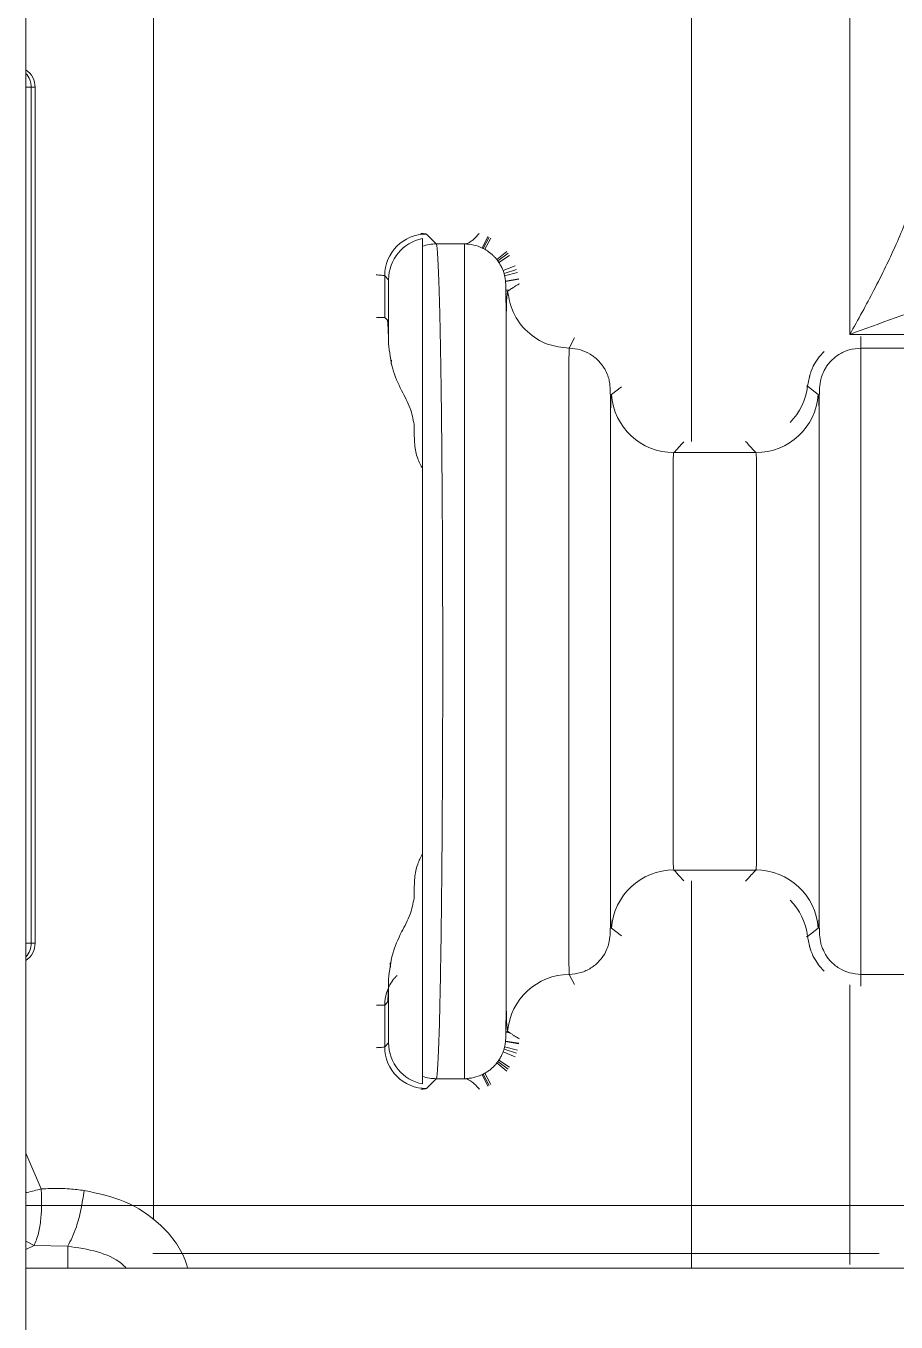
# Model space of a CAD drawing. Header units: millimetres. Extents: x 169 to 14583, y -399 to 10804.
# Drawn here: x 8132.3 to 8174, y 2018.3 to 2080.4 of the extents above; entities that cross this region are included whole.
import ezdxf

# ---------------------------------------------------------------- set-up
doc = ezdxf.new("R2010")
doc.units = ezdxf.units.MM
doc.header["$LTSCALE"] = 35

msp = doc.modelspace()

# ---------------------------------------------------------------- linework, layer by layer
at = {"color": 7, "linetype": 'Continuous', "lineweight": 18}
for p, q in [((8132.279, 2560.469), (8132.279, 1956.779)), ((8138.393, 2107.479), (8138.393, 2023.23)), ((8164.164, 2107.479), (8164.164, 2060.482)), ((8171.742, 2065.621), (8171.742, 2107.479)), ((8132.279, 2077.459), (8132.529, 2077.459)), ((8132.529, 2036.459), (8132.529, 2077.459)), ((8132.529, 2077.459), (8132.72, 2077.459)), ((8132.72, 2036.459), (8132.72, 2077.459)), ((8151.463, 2070.428), (8151.935, 2069.956)), ((8154.138, 2069.759), (8154.4, 2070.309)), ((8151.279, 2069.845), (8151.279, 2070.207)), ((8153.301, 2069.956), (8151.935, 2069.956)), ((8153.279, 2029.963), (8153.279, 2069.955)), ((8153.301, 2069.956), (8153.395, 2069.972)), ((8154.138, 2069.759), (8154.188, 2069.735)), ((8154.188, 2069.735), (8154.465, 2070.277)), ((8154.188, 2069.735), (8154.255, 2069.699)), ((8154.255, 2069.699), (8154.553, 2070.23)), ((8154.835, 2069.204), (8155.312, 2069.589)), ((8154.835, 2069.204), (8154.884, 2069.14)), ((8154.884, 2069.14), (8155.377, 2069.506)), ((8154.884, 2069.14), (8154.939, 2069.06)), ((8154.939, 2069.06), (8155.45, 2069.403)), ((8155.133, 2068.677), (8155.711, 2068.91)), ((8155.133, 2068.677), (8155.18, 2068.534)), ((8155.18, 2068.534), (8155.777, 2068.728)), ((8155.18, 2068.534), (8155.208, 2068.424)), ((8155.208, 2068.424), (8155.818, 2068.589)), ((8149.65, 2068.242), (8149.464, 2068.428)), ((8149.464, 2068.428), (8149.464, 2066.428)), ((8149.65, 2068.242), (8149.65, 2065.189)), ((8155.25, 2068.177), (8155.885, 2068.288)), ((8155.251, 2068.158), (8155.888, 2068.267)), ((8155.252, 2068.151), (8155.89, 2068.259)), ((8155.269, 2067.738), (8155.452, 2067.756)), ((8155.269, 2067.698), (8155.385, 2067.709)), ((8155.274, 2067.224), (8155.301, 2067.226)), ((8155.299, 2067.146), (8155.301, 2067.224)), ((8155.3, 2067.226), (8155.35, 2067.684)), ((8155.275, 2067.144), (8155.299, 2067.146)), ((8155.275, 2067.08), (8155.297, 2067.081)), ((8155.289, 2066.347), (8155.297, 2067.079)), ((8155.297, 2067.081), (8155.299, 2067.144)), ((8149.464, 2066.428), (8149.078, 2066.428)), ((8149.464, 2066.428), (8149.597, 2066.294)), ((8155.286, 2065.696), (8155.289, 2066.347)), ((8155.277, 2065.694), (8155.286, 2065.694)), ((8155.277, 2065.431), (8155.285, 2065.431)), ((8155.283, 2063.479), (8155.285, 2065.431)), ((8155.285, 2065.433), (8155.286, 2065.694)), ((8158.563, 2065.45), (8158.302, 2064.957)), ((8171.742, 2065.621), (8186.468, 2065.621)), ((8172.279, 2064.957), (8172.279, 2065.523)), ((8158.302, 2064.957), (8158.279, 2064.183)), ((8170.515, 2064.808), (8170.278, 2064.548)), ((8172.279, 2064.957), (8172.279, 2034.961)), ((8172.279, 2064.957), (8178.536, 2064.957)), ((8149.783, 2064.385), (8149.773, 2064.216)), ((8169.996, 2064.096), (8169.934, 2063.963)), ((8169.996, 2064.096), (8169.982, 2064.082)), ((8170.078, 2064.25), (8169.996, 2064.096)), ((8170.278, 2064.548), (8170.078, 2064.25)), ((8155.278, 2063.479), (8155.283, 2063.479)), ((8155.283, 2063.203), (8155.283, 2063.478)), ((8169.805, 2063.593), (8169.723, 2063.137)), ((8169.934, 2063.963), (8169.879, 2063.827)), ((8155.278, 2063.203), (8155.283, 2063.203)), ((8155.282, 2061.926), (8155.282, 2063.202)), ((8160.271, 2062.91), (8160.276, 2062.575)), ((8160.324, 2062.74), (8160.805, 2063.114)), ((8169.677, 2063.137), (8169.723, 2063.137)), ((8169.723, 2063.137), (8170.233, 2062.74)), ((8170.282, 2062.575), (8170.286, 2062.91)), ((8160.276, 2062.528), (8160.277, 2061.577)), ((8160.29, 2062.226), (8160.297, 2062.529)), ((8160.297, 2062.529), (8160.298, 2062.546)), ((8170.26, 2062.546), (8170.26, 2062.529)), ((8170.26, 2062.529), (8170.267, 2062.25)), ((8170.28, 2061.577), (8170.282, 2062.528)), ((8163.316, 2059.957), (8167.242, 2059.957)), ((8155.28, 2049.958), (8155.28, 2051.034)), ((8155.278, 2049.958), (8155.28, 2049.958)), ((8155.28, 2049.454), (8155.28, 2049.956)), ((8160.278, 2049.959), (8160.28, 2049.959)), ((8170.279, 2049.959), (8170.277, 2049.959)), ((8160.281, 2041.221), (8160.28, 2042.55)), ((8170.277, 2042.55), (8170.276, 2041.255)), ((8163.316, 2039.96), (8167.242, 2039.96)), ((8164.164, 2039.436), (8164.164, 2020.889)), ((8155.282, 2036.651), (8155.282, 2038.02)), ((8160.277, 2038.341), (8160.276, 2037.39)), ((8170.282, 2037.39), (8170.28, 2038.341)), ((8160.297, 2037.391), (8160.288, 2037.803)), ((8170.269, 2037.775), (8170.26, 2037.391)), ((8160.276, 2037.343), (8160.271, 2037.008)), ((8160.299, 2037.353), (8160.298, 2037.374)), ((8160.805, 2036.804), (8160.324, 2037.177)), ((8169.723, 2036.78), (8169.677, 2036.78)), ((8170.233, 2037.177), (8169.723, 2036.78)), ((8169.723, 2036.78), (8169.805, 2036.325)), ((8170.26, 2037.374), (8170.258, 2037.351)), ((8170.286, 2037.008), (8170.282, 2037.343)), ((8132.529, 2036.459), (8132.279, 2036.459)), ((8132.72, 2036.459), (8132.529, 2036.459)), ((8155.278, 2036.651), (8155.283, 2036.651)), ((8155.278, 2036.517), (8155.283, 2036.517)), ((8155.283, 2036.517), (8155.283, 2036.651)), ((8155.285, 2034.487), (8155.283, 2036.517)), ((8158.279, 2035.733), (8158.302, 2034.961)), ((8169.879, 2036.091), (8169.934, 2035.955)), ((8169.934, 2035.955), (8169.996, 2035.822)), ((8169.982, 2035.837), (8169.996, 2035.822)), ((8169.996, 2035.822), (8170.078, 2035.668)), ((8170.078, 2035.668), (8170.278, 2035.37)), ((8149.733, 2035.51), (8149.744, 2035.298)), ((8158.302, 2034.961), (8158.563, 2034.468)), ((8170.278, 2035.37), (8170.515, 2035.109)), ((8172.279, 2034.961), (8178.536, 2034.961)), ((8172.279, 2034.394), (8172.279, 2034.961)), ((8149.65, 2034.729), (8149.65, 2031.676)), ((8155.277, 2034.487), (8155.285, 2034.487)), ((8155.286, 2034.225), (8155.285, 2034.485)), ((8171.742, 2021.054), (8171.742, 2034.455)), ((8155.277, 2034.226), (8155.286, 2034.225)), ((8155.289, 2033.571), (8155.286, 2034.224)), ((8149.078, 2033.49), (8149.464, 2033.49)), ((8149.597, 2033.623), (8149.464, 2033.49)), ((8149.464, 2033.49), (8149.464, 2031.49)), ((8155.297, 2032.841), (8155.289, 2033.571)), ((8155.274, 2032.694), (8155.301, 2032.692)), ((8155.275, 2032.839), (8155.297, 2032.838)), ((8155.275, 2032.774), (8155.299, 2032.772)), ((8155.297, 2032.838), (8155.297, 2032.841)), ((8155.299, 2032.776), (8155.297, 2032.838)), ((8155.3, 2032.695), (8155.298, 2032.775)), ((8155.301, 2032.692), (8155.301, 2032.695)), ((8155.35, 2032.234), (8155.301, 2032.692)), ((8155.269, 2032.219), (8155.385, 2032.209)), ((8155.269, 2032.18), (8155.452, 2032.162)), ((8149.464, 2031.49), (8149.65, 2031.676)), ((8155.18, 2031.384), (8155.133, 2031.241)), ((8155.133, 2031.241), (8155.711, 2031.008)), ((8155.208, 2031.494), (8155.18, 2031.384)), ((8155.18, 2031.384), (8155.777, 2031.19)), ((8155.208, 2031.494), (8155.818, 2031.329)), ((8155.25, 2031.741), (8155.885, 2031.629)), ((8155.251, 2031.76), (8155.888, 2031.651)), ((8155.252, 2031.766), (8155.89, 2031.659)), ((8154.884, 2030.778), (8154.835, 2030.714)), ((8154.835, 2030.714), (8155.313, 2030.329)), ((8154.939, 2030.857), (8154.884, 2030.778)), ((8154.884, 2030.778), (8155.377, 2030.412)), ((8154.939, 2030.857), (8155.45, 2030.515)), ((8151.279, 2030.073), (8151.279, 2029.711)), ((8151.935, 2029.962), (8151.463, 2029.49)), ((8153.301, 2029.962), (8151.935, 2029.962)), ((8154.188, 2030.183), (8154.138, 2030.158)), ((8154.138, 2030.158), (8154.4, 2029.609)), ((8154.255, 2030.219), (8154.188, 2030.183)), ((8154.188, 2030.183), (8154.465, 2029.641)), ((8154.255, 2030.219), (8154.553, 2029.688)), ((8133.011, 2024.68), (8132.279, 2026.387)), ((8132.279, 2023.889), (8188.878, 2023.889)), ((8132.667, 2021.969), (8132.279, 2022.173)), ((8132.279, 2021.782), (8132.667, 2021.969)), ((8134.279, 2021.933), (8132.667, 2021.969)), ((8173.148, 2021.589), (8138.357, 2021.589)), ((8132.279, 2020.889), (8226.279, 2020.889))]:
    msp.add_line(p, q, dxfattribs=at)
at = {"color": 7, "linetype": 'Continuous', "lineweight": 18, "flags": 128}
for points in [[(8155.35, 2067.684), (8155.37, 2067.698), (8155.385, 2067.709)], [(8155.277, 2065.694), (8155.277, 2065.662), (8155.277, 2065.629), (8155.277, 2065.597), (8155.277, 2065.564), (8155.277, 2065.531), (8155.277, 2065.498), (8155.277, 2065.464), (8155.277, 2065.431)], [(8155.278, 2063.479), (8155.278, 2063.445), (8155.278, 2063.411), (8155.278, 2063.376), (8155.278, 2063.342), (8155.278, 2063.307), (8155.278, 2063.273), (8155.278, 2063.238), (8155.278, 2063.203)], [(8155.28, 2051.034), (8155.28, 2051.514), (8155.281, 2052.174), (8155.281, 2053), (8155.281, 2053.976), (8155.281, 2055.041), (8155.281, 2055.317), (8155.281, 2055.394), (8155.281, 2055.417), (8155.281, 2055.426), (8155.281, 2055.428), (8155.281, 2055.429), (8155.281, 2055.43), (8155.281, 2055.43), (8155.281, 2055.43), (8155.281, 2055.43), (8155.281, 2055.43), (8155.281, 2055.43), (8155.281, 2055.43), (8155.281, 2055.862), (8155.281, 2056.05), (8155.281, 2056.196), (8155.281, 2056.196), (8155.281, 2056.2), (8155.281, 2056.209), (8155.281, 2056.244), (8155.281, 2056.378), (8155.281, 2056.595), (8155.281, 2056.894), (8155.281, 2058.281), (8155.281, 2059.564), (8155.282, 2060.782), (8155.282, 2061.926)], [(8160.28, 2049.958), (8160.28, 2050.015), (8160.28, 2050.072), (8160.28, 2050.128), (8160.28, 2050.185), (8160.28, 2050.242), (8160.28, 2050.299), (8160.28, 2050.356), (8160.28, 2050.413)], [(8170.277, 2049.958), (8170.277, 2049.907), (8170.277, 2049.855), (8170.277, 2049.804), (8170.277, 2049.752), (8170.277, 2049.701), (8170.277, 2049.65), (8170.277, 2049.598), (8170.277, 2049.547)], [(8155.385, 2032.209), (8155.366, 2032.223), (8155.35, 2032.234)]]:
    msp.add_lwpolyline(points, dxfattribs=at)
at = {"color": 7, "linetype": 'Continuous', "lineweight": 18}
for centre, radius, start, end in [((8131.72, 2077.459), 1, 0, 56.04913), ((8131.52, 2077.46), 1.009, 359.92757, 41.24772), ((8151.464, 2068.428), 2, 90.02044, 179.97956), ((8151.936, 2067.956), 2, 90.01792, 109.1873), ((8166.745, 2063.503), 3, 315.56049, 352.99961), ((8163.317, 2062.958), 3.001, 184.15888, 269.98131), ((8167.241, 2062.958), 3.001, 270.01869, 355.84115), ((8163.317, 2036.96), 3.001, 90.01869, 175.84115), ((8167.241, 2036.96), 3.001, 4.15888, 89.98131), ((8166.745, 2036.415), 3, 7.00041, 44.43951), ((8131.72, 2036.459), 1, 303.95087, 0), ((8131.52, 2036.458), 1.009, 318.75228, 0.07243), ((8158.339, 2031.961), 3.001, 90.69552, 174.78446), ((8151.464, 2031.49), 2, 180.02044, 269.97956), ((8151.936, 2031.962), 2, 250.8127, 269.98208)]:
    msp.add_arc(centre, radius, start, end, dxfattribs=at)
for centre, major_axis, ratio, start_param, end_param in [((8145.922, 2070.438), (5.542, -0.012), 0.019018, 0.017615, 0.315534), ((8151.651, 2068.241), (-1.415, 1.415), 0.999695, 5.684656, 7.068431), ((8153.258, 2069.635), (0.796, 0.073), 0.396673, 1.4807, 1.508406), ((8155.274, 2067.059), (-0.001, 0.285), 0.00245, 5.016288, 5.331064), ((8149.605, 2037.452), (0.009, 3.83), 0.019289, 3.159232, 3.921343), ((8151.651, 2031.677), (1.415, 1.415), 0.999695, 2.356347, 3.740122), ((8153.277, 2030.183), (0.66, -0.05), 0.330245, 4.739365, 4.772769), ((8145.922, 2029.48), (5.542, 0.012), 0.019018, 5.967651, 6.26557)]:
    msp.add_ellipse(centre, major_axis=major_axis, ratio=ratio, start_param=start_param, end_param=end_param, dxfattribs=at)
for points, knots in [([(8175.076, 2073.262), (8175.044, 2073.045), (8174.997, 2072.725), (8174.834, 2072.171), (8174.647, 2071.608), (8174.345, 2070.818), (8173.93, 2069.855), (8173.441, 2068.81), (8172.917, 2067.767), (8172.342, 2066.684), (8171.942, 2065.975), (8171.742, 2065.621)], [0, 0, 0, 0, 0.1218216, 0.1804656, 0.2447478, 0.3599735, 0.4938225, 0.6103312, 0.7460587, 0.8729405, 1, 1, 1, 1]), ([(8153.395, 2069.972), (8153.454, 2069.998), (8153.608, 2070.065), (8153.78, 2070.228), (8153.907, 2070.365), (8153.996, 2070.461)], [0, 0, 0, 0, 0.158136, 0.410752, 1, 1, 1, 1]), ([(8151.279, 2030.073), (8151.279, 2030.177), (8151.279, 2030.386), (8151.279, 2031.642), (8151.279, 2033.545), (8151.279, 2036.077), (8151.279, 2039.133), (8151.279, 2042.59), (8151.279, 2046.319), (8151.279, 2050.175), (8151.279, 2054.015), (8151.279, 2057.697), (8151.279, 2061.085), (8151.279, 2064.059), (8151.279, 2066.51), (8151.279, 2068.34), (8151.279, 2069.544), (8151.279, 2069.745), (8151.279, 2069.845)], [0, 0, 0, 0, 0.063088, 0.126177, 0.18925, 0.252278, 0.315238, 0.378111, 0.440885, 0.503546, 0.566014, 0.628392, 0.690631, 0.752783, 0.814763, 0.876644, 0.938369, 1, 1, 1, 1]), ([(8151.935, 2069.956), (8151.948, 2069.912), (8151.973, 2069.828), (8152.018, 2069.221), (8152.057, 2068.278), (8152.09, 2067.136), (8152.109, 2066.366), (8152.126, 2065.573), (8152.141, 2064.777), (8152.165, 2063.299), (8152.195, 2060.912), (8152.223, 2057.391), (8152.24, 2053.688), (8152.246, 2049.92), (8152.24, 2046.154), (8152.226, 2043.216), (8152.211, 2041.09), (8152.2, 2039.7), (8152.186, 2038.361), (8152.171, 2037.082), (8152.149, 2035.546), (8152.116, 2033.749), (8152.067, 2031.865), (8152.018, 2030.69), (8151.973, 2030.089), (8151.948, 2030.005), (8151.935, 2029.962)], [0, 0, 0, 0, 0.0396408, 0.0769023, 0.1441935, 0.1684838, 0.1912498, 0.2124911, 0.2322079, 0.2503998, 0.3154421, 0.37882, 0.4405334, 0.5005826, 0.5606281, 0.6223559, 0.6475517, 0.6730179, 0.6987543, 0.7247611, 0.7510382, 0.7990802, 0.856574, 0.9235072, 0.9605702, 1, 1, 1, 1]), ([(8153.279, 2069.955), (8153.431, 2069.946), (8153.729, 2069.928), (8154.004, 2069.815), (8154.138, 2069.759)], [0, 0, 0, 0, 0.512035, 1, 1, 1, 1]), ([(8154.255, 2069.699), (8154.34, 2069.646), (8154.471, 2069.565), (8154.623, 2069.434), (8154.735, 2069.324), (8154.801, 2069.246), (8154.835, 2069.204)], [0, 0, 0, 0, 0.384424, 0.589259, 0.781439, 1, 1, 1, 1]), ([(8154.939, 2069.06), (8154.967, 2069.015), (8155.017, 2068.935), (8155.067, 2068.833), (8155.105, 2068.75), (8155.123, 2068.702), (8155.133, 2068.677)], [0, 0, 0, 0, 0.331206, 0.576435, 0.786373, 1, 1, 1, 1]), ([(8149.464, 2068.428), (8149.438, 2068.438), (8149.397, 2068.453), (8149.146, 2068.466), (8149.053, 2068.471)], [0, 0, 0, 0, 0.6289, 1, 1, 1, 1]), ([(8179.372, 2068.486), (8178.897, 2068.306), (8177.948, 2067.945), (8175.402, 2066.95), (8173.204, 2066.152), (8171.742, 2065.621)], [0, 0, 0, 0, 0.250966, 0.501974, 1, 1, 1, 1]), ([(8155.208, 2068.424), (8155.215, 2068.391), (8155.227, 2068.337), (8155.237, 2068.272), (8155.245, 2068.222), (8155.248, 2068.192), (8155.25, 2068.177)], [0, 0, 0, 0, 0.3346176, 0.5543296, 0.7771254, 1, 1, 1, 1]), ([(8155.25, 2068.177), (8155.25, 2068.173), (8155.251, 2068.167), (8155.251, 2068.161), (8155.251, 2068.158)], [0, 0, 0, 0, 0.590339, 1, 1, 1, 1]), ([(8155.251, 2068.158), (8155.252, 2068.157), (8155.252, 2068.155), (8155.252, 2068.152), (8155.252, 2068.151)], [0, 0, 0, 0, 0.581696, 1, 1, 1, 1]), ([(8155.252, 2068.151), (8155.255, 2068.115), (8155.26, 2068.047), (8155.263, 2067.953), (8155.266, 2067.853), (8155.268, 2067.777), (8155.269, 2067.738)], [0, 0, 0, 0, 0.263988, 0.487817, 0.737586, 1, 1, 1, 1]), ([(8155.452, 2067.755), (8155.51, 2067.794), (8155.604, 2067.858), (8155.734, 2067.939), (8155.832, 2067.998), (8155.894, 2068.033), (8155.921, 2068.049)], [0, 0, 0, 0, 0.37031, 0.605776, 0.82982, 1, 1, 1, 1]), ([(8155.269, 2067.738), (8155.269, 2067.73), (8155.269, 2067.717), (8155.269, 2067.704), (8155.269, 2067.698)], [0, 0, 0, 0, 0.581193, 1, 1, 1, 1]), ([(8155.269, 2067.698), (8155.27, 2067.65), (8155.271, 2067.57), (8155.273, 2067.448), (8155.274, 2067.339), (8155.274, 2067.263), (8155.274, 2067.224)], [0, 0, 0, 0, 0.337195, 0.5575487, 0.7786981, 1, 1, 1, 1]), ([(8158.302, 2064.957), (8157.948, 2064.997), (8157.215, 2065.082), (8156.258, 2065.705), (8155.561, 2066.61), (8155.419, 2067.335), (8155.35, 2067.684)], [0, 0, 0, 0, 0.24139, 0.500001, 0.758612, 1, 1, 1, 1]), ([(8155.385, 2067.709), (8155.393, 2067.714), (8155.405, 2067.721), (8155.423, 2067.733), (8155.437, 2067.745), (8155.447, 2067.752), (8155.452, 2067.755)], [0, 0, 0, 0, 0.3379578, 0.5580479, 0.7793173, 1, 1, 1, 1]), ([(8155.275, 2067.144), (8155.275, 2067.132), (8155.275, 2067.111), (8155.275, 2067.09), (8155.275, 2067.08)], [0, 0, 0, 0, 0.56453, 1, 1, 1, 1]), ([(8155.275, 2067.08), (8155.275, 2066.947), (8155.276, 2066.727), (8155.277, 2066.377), (8155.277, 2066.054), (8155.277, 2065.817), (8155.277, 2065.694)], [0, 0, 0, 0, 0.335465, 0.552687, 0.769515, 1, 1, 1, 1]), ([(8149.597, 2066.294), (8149.608, 2066.222), (8149.627, 2066.092), (8149.643, 2065.465), (8149.65, 2065.189)], [0, 0, 0, 0, 0.559344, 1, 1, 1, 1]), ([(8155.277, 2065.431), (8155.277, 2065.231), (8155.277, 2064.912), (8155.278, 2064.406), (8155.278, 2063.962), (8155.278, 2063.635), (8155.278, 2063.479)], [0, 0, 0, 0, 0.341516, 0.544275, 0.784016, 1, 1, 1, 1]), ([(8150.876, 2061.306), (8150.823, 2061.568), (8150.709, 2062.139), (8150.231, 2062.976), (8149.784, 2063.992), (8149.696, 2064.779), (8149.65, 2065.189)], [0, 0, 0, 0, 0.193942, 0.423787, 0.700264, 1, 1, 1, 1]), ([(8158.302, 2064.957), (8158.483, 2064.94), (8158.838, 2064.908), (8159.332, 2064.682), (8159.677, 2064.404), (8159.891, 2064.146), (8159.966, 2064.023), (8160.001, 2063.967)], [0, 0, 0, 0, 0.260771, 0.511231, 0.771353, 0.895828, 1, 1, 1, 1]), ([(8170.557, 2063.967), (8170.59, 2064.022), (8170.664, 2064.142), (8170.871, 2064.394), (8171.215, 2064.676), (8171.718, 2064.91), (8172.09, 2064.941), (8172.279, 2064.957)], [0, 0, 0, 0, 0.101301, 0.221129, 0.471704, 0.731269, 1, 1, 1, 1]), ([(8160.001, 2063.967), (8160.056, 2063.855), (8160.17, 2063.624), (8160.249, 2063.268), (8160.261, 2063.088), (8160.269, 2062.965)], [0, 0, 0, 0, 0.225876, 0.464974, 1, 1, 1, 1]), ([(8169.837, 2063.695), (8169.832, 2063.677), (8169.821, 2063.643), (8169.812, 2063.609), (8169.808, 2063.592)], [0, 0, 0, 0, 0.523517, 1, 1, 1, 1]), ([(8169.881, 2063.826), (8169.873, 2063.803), (8169.857, 2063.76), (8169.844, 2063.716), (8169.837, 2063.695)], [0, 0, 0, 0, 0.520538, 1, 1, 1, 1]), ([(8170.288, 2062.965), (8170.296, 2063.09), (8170.308, 2063.273), (8170.392, 2063.636), (8170.505, 2063.864), (8170.557, 2063.967)], [0, 0, 0, 0, 0.543874, 0.791908, 1, 1, 1, 1]), ([(8155.278, 2063.203), (8155.278, 2062.251), (8155.278, 2060.289), (8155.278, 2056.863), (8155.278, 2053.358), (8155.278, 2051.099), (8155.278, 2049.958)], [0, 0, 0, 0, 0.263997, 0.544032, 0.769636, 1, 1, 1, 1]), ([(8160.269, 2062.965), (8160.27, 2062.956), (8160.27, 2062.944), (8160.271, 2062.928), (8160.271, 2062.918), (8160.271, 2062.912), (8160.271, 2062.91)], [0, 0, 0, 0, 0.436051, 0.672439, 0.84845, 1, 1, 1, 1]), ([(8170.286, 2062.91), (8170.286, 2062.914), (8170.286, 2062.922), (8170.287, 2062.935), (8170.287, 2062.949), (8170.288, 2062.959), (8170.288, 2062.965)], [0, 0, 0, 0, 0.241981, 0.4488712, 0.7141048, 1, 1, 1, 1]), ([(8160.276, 2062.575), (8160.276, 2062.568), (8160.276, 2062.557), (8160.276, 2062.544), (8160.276, 2062.535), (8160.276, 2062.53), (8160.276, 2062.528)], [0, 0, 0, 0, 0.4487176, 0.687014, 0.8576134, 1, 1, 1, 1]), ([(8160.281, 2058.143), (8160.281, 2058.328), (8160.281, 2058.721), (8160.281, 2059.236), (8160.282, 2059.742), (8160.282, 2060.278), (8160.283, 2060.832), (8160.284, 2061.382), (8160.286, 2061.861), (8160.288, 2062.106), (8160.29, 2062.226)], [0, 0, 0, 0, 0.097229, 0.205537, 0.28976, 0.399157, 0.546724, 0.681088, 0.843617, 1, 1, 1, 1]), ([(8160.298, 2062.546), (8160.301, 2062.602), (8160.307, 2062.706), (8160.319, 2062.73), (8160.324, 2062.74)], [0, 0, 0, 0, 0.533415, 1, 1, 1, 1]), ([(8170.233, 2062.74), (8170.239, 2062.729), (8170.25, 2062.705), (8170.256, 2062.6), (8170.26, 2062.546)], [0, 0, 0, 0, 0.489092, 1, 1, 1, 1]), ([(8170.267, 2062.25), (8170.269, 2062.078), (8170.272, 2061.759), (8170.274, 2061.06), (8170.275, 2060.256), (8170.276, 2059.292), (8170.276, 2058.531), (8170.277, 2058.143)], [0, 0, 0, 0, 0.2181923, 0.405764, 0.5998219, 0.7954507, 1, 1, 1, 1]), ([(8170.282, 2062.528), (8170.282, 2062.532), (8170.282, 2062.539), (8170.282, 2062.549), (8170.282, 2062.561), (8170.282, 2062.57), (8170.282, 2062.575)], [0, 0, 0, 0, 0.228885, 0.43406, 0.704824, 1, 1, 1, 1]), ([(8150.876, 2061.295), (8150.876, 2061.297), (8150.876, 2061.301), (8150.876, 2061.304), (8150.876, 2061.306)], [0, 0, 0, 0, 0.56, 1, 1, 1, 1]), ([(8150.876, 2061.295), (8150.877, 2061.116), (8150.879, 2060.797), (8150.895, 2060.478), (8150.902, 2060.338)], [0, 0, 0, 0, 0.559531, 1, 1, 1, 1]), ([(8160.277, 2061.577), (8160.277, 2061.551), (8160.277, 2061.51), (8160.277, 2061.456), (8160.277, 2061.415), (8160.277, 2061.39), (8160.277, 2061.378)], [0, 0, 0, 0, 0.40071, 0.629863, 0.81714, 1, 1, 1, 1]), ([(8160.277, 2061.378), (8160.277, 2061.22), (8160.278, 2060.964), (8160.278, 2060.571), (8160.278, 2060.239), (8160.278, 2060.01), (8160.278, 2059.898)], [0, 0, 0, 0, 0.357325, 0.581663, 0.796649, 1, 1, 1, 1]), ([(8170.279, 2059.898), (8170.279, 2060.074), (8170.279, 2060.37), (8170.28, 2060.752), (8170.28, 2061.075), (8170.28, 2061.275), (8170.28, 2061.378)], [0, 0, 0, 0, 0.322017, 0.543287, 0.763693, 1, 1, 1, 1]), ([(8170.28, 2061.378), (8170.28, 2061.397), (8170.28, 2061.43), (8170.28, 2061.48), (8170.28, 2061.527), (8170.28, 2061.56), (8170.28, 2061.577)], [0, 0, 0, 0, 0.282022, 0.488588, 0.740961, 1, 1, 1, 1]), ([(8163.792, 2060.48), (8163.708, 2060.387), (8163.552, 2060.212), (8163.39, 2060.038), (8163.316, 2059.957)], [0, 0, 0, 0, 0.537709, 1, 1, 1, 1]), ([(8167.242, 2059.957), (8167.147, 2060.059), (8166.982, 2060.238), (8166.823, 2060.416), (8166.755, 2060.492)], [0, 0, 0, 0, 0.570564, 1, 1, 1, 1]), ([(8150.902, 2060.338), (8150.935, 2060.112), (8150.993, 2059.708), (8151.191, 2059.353), (8151.279, 2059.196)], [0, 0, 0, 0, 0.559497, 1, 1, 1, 1]), ([(8160.278, 2059.898), (8160.278, 2059.885), (8160.278, 2059.866), (8160.278, 2059.841), (8160.278, 2059.827), (8160.278, 2059.819), (8160.278, 2059.815)], [0, 0, 0, 0, 0.471329, 0.712158, 0.873296, 1, 1, 1, 1]), ([(8160.278, 2059.815), (8160.278, 2059.599), (8160.278, 2059.178), (8160.278, 2058.388), (8160.278, 2057.335), (8160.278, 2055.925), (8160.278, 2054.261), (8160.278, 2052.26), (8160.278, 2050.803), (8160.278, 2049.959)], [0, 0, 0, 0, 0.08625, 0.167744, 0.287907, 0.444389, 0.608681, 0.773418, 1, 1, 1, 1]), ([(8163.316, 2059.957), (8163.308, 2059.925), (8163.289, 2059.847), (8163.284, 2059.385), (8163.282, 2058.795), (8163.281, 2058.102), (8163.28, 2057.432), (8163.28, 2056.963)], [0, 0, 0, 0, 0.198587, 0.476936, 0.616484, 0.731329, 1, 1, 1, 1]), ([(8167.277, 2056.963), (8167.277, 2057.429), (8167.277, 2058.03), (8167.276, 2058.606), (8167.275, 2058.936), (8167.272, 2059.427), (8167.268, 2059.852), (8167.249, 2059.927), (8167.242, 2059.957)], [0, 0, 0, 0, 0.266223, 0.343037, 0.423139, 0.5327, 0.806799, 1, 1, 1, 1]), ([(8170.279, 2059.815), (8170.279, 2059.821), (8170.279, 2059.832), (8170.279, 2059.851), (8170.279, 2059.873), (8170.279, 2059.89), (8170.279, 2059.898)], [0, 0, 0, 0, 0.20697, 0.408858, 0.688425, 1, 1, 1, 1]), ([(8170.279, 2049.959), (8170.279, 2050.937), (8170.279, 2052.681), (8170.279, 2055.061), (8170.279, 2057.056), (8170.279, 2058.639), (8170.279, 2059.479), (8170.279, 2059.815)], [0, 0, 0, 0, 0.262572, 0.468387, 0.669408, 0.867898, 1, 1, 1, 1]), ([(8160.28, 2050.413), (8160.28, 2051.21), (8160.28, 2052.497), (8160.28, 2053.981), (8160.28, 2055.856), (8160.281, 2057.105), (8160.281, 2058.143)], [0, 0, 0, 0, 0.285287, 0.460391, 0.551679, 1, 1, 1, 1]), ([(8170.277, 2058.143), (8170.277, 2057.932), (8170.277, 2057.474), (8170.277, 2056.715), (8170.277, 2055.855), (8170.277, 2054.871), (8170.277, 2053.514), (8170.277, 2051.997), (8170.277, 2050.865), (8170.277, 2050.414)], [0, 0, 0, 0, 0.095878, 0.208565, 0.32408, 0.447408, 0.595368, 0.838719, 1, 1, 1, 1]), ([(8155.278, 2049.958), (8155.278, 2048.969), (8155.278, 2047.024), (8155.278, 2044.197), (8155.278, 2041.455), (8155.278, 2038.864), (8155.278, 2037.378), (8155.278, 2036.651)], [0, 0, 0, 0, 0.198586, 0.390334, 0.582686, 0.795843, 1, 1, 1, 1]), ([(8160.278, 2049.959), (8160.278, 2048.981), (8160.278, 2047.237), (8160.278, 2044.857), (8160.278, 2042.862), (8160.278, 2041.279), (8160.278, 2040.438), (8160.278, 2040.103)], [0, 0, 0, 0, 0.262572, 0.468387, 0.669408, 0.867898, 1, 1, 1, 1]), ([(8160.28, 2049.546), (8160.28, 2049.622), (8160.28, 2049.759), (8160.28, 2049.896), (8160.28, 2049.957)], [0, 0, 0, 0, 0.5588961, 1, 1, 1, 1]), ([(8170.277, 2050.414), (8170.277, 2050.329), (8170.277, 2050.178), (8170.277, 2050.026), (8170.277, 2049.959)], [0, 0, 0, 0, 0.558771, 1, 1, 1, 1]), ([(8170.279, 2040.103), (8170.279, 2040.319), (8170.279, 2040.74), (8170.279, 2041.53), (8170.279, 2042.583), (8170.279, 2043.993), (8170.279, 2045.657), (8170.279, 2047.658), (8170.279, 2049.115), (8170.279, 2049.959)], [0, 0, 0, 0, 0.086258, 0.167763, 0.287929, 0.444423, 0.608704, 0.773411, 1, 1, 1, 1]), ([(8155.282, 2038.02), (8155.282, 2038.227), (8155.282, 2038.686), (8155.281, 2039.486), (8155.281, 2040.305), (8155.281, 2041.159), (8155.281, 2042.07), (8155.281, 2043.108), (8155.281, 2044.331), (8155.281, 2045.617), (8155.281, 2047.011), (8155.28, 2048.279), (8155.28, 2049.089), (8155.28, 2049.454)], [0, 0, 0, 0, 0.065753, 0.145322, 0.24034, 0.301565, 0.382907, 0.486583, 0.573188, 0.694844, 0.806519, 0.912798, 1, 1, 1, 1]), ([(8160.28, 2042.55), (8160.28, 2043.534), (8160.28, 2044.718), (8160.28, 2046.431), (8160.28, 2047.741), (8160.28, 2048.858), (8160.28, 2049.546)], [0, 0, 0, 0, 0.4575638, 0.5508198, 0.7234218, 1, 1, 1, 1]), ([(8170.277, 2049.547), (8170.277, 2048.856), (8170.277, 2047.738), (8170.277, 2046.433), (8170.277, 2044.722), (8170.277, 2043.539), (8170.277, 2042.55)], [0, 0, 0, 0, 0.277952, 0.449562, 0.54039, 1, 1, 1, 1]), ([(8163.28, 2042.951), (8163.28, 2042.69), (8163.28, 2042.194), (8163.281, 2041.595), (8163.282, 2041.127), (8163.284, 2040.56), (8163.287, 2040.082), (8163.307, 2039.997), (8163.316, 2039.96)], [0, 0, 0, 0, 0.1456388, 0.27754, 0.3956999, 0.5001152, 0.7871465, 1, 1, 1, 1]), ([(8167.242, 2039.96), (8167.246, 2039.97), (8167.256, 2039.992), (8167.265, 2040.12), (8167.272, 2040.362), (8167.275, 2040.813), (8167.276, 2041.601), (8167.277, 2042.469), (8167.277, 2042.951)], [0, 0, 0, 0, 0.097208, 0.2130301, 0.3474633, 0.5005027, 0.7228592, 1, 1, 1, 1]), ([(8160.288, 2037.803), (8160.286, 2038.3), (8160.282, 2039.128), (8160.281, 2040.623), (8160.281, 2041.221)], [0, 0, 0, 0, 0.600325, 1, 1, 1, 1]), ([(8170.276, 2041.255), (8170.276, 2040.641), (8170.275, 2039.11), (8170.271, 2038.275), (8170.269, 2037.775)], [0, 0, 0, 0, 0.401246, 1, 1, 1, 1]), ([(8150.902, 2039.58), (8150.935, 2039.806), (8150.993, 2040.21), (8151.191, 2040.565), (8151.279, 2040.722)], [0, 0, 0, 0, 0.559497, 1, 1, 1, 1]), ([(8160.278, 2040.02), (8160.278, 2039.844), (8160.278, 2039.548), (8160.278, 2039.166), (8160.278, 2038.843), (8160.277, 2038.643), (8160.277, 2038.54)], [0, 0, 0, 0, 0.32205, 0.543341, 0.763767, 1, 1, 1, 1]), ([(8160.278, 2040.103), (8160.278, 2040.097), (8160.278, 2040.086), (8160.278, 2040.066), (8160.278, 2040.045), (8160.278, 2040.028), (8160.278, 2040.02)], [0, 0, 0, 0, 0.20698, 0.408871, 0.688435, 1, 1, 1, 1]), ([(8163.316, 2039.96), (8163.411, 2039.858), (8163.572, 2039.684), (8163.728, 2039.509), (8163.792, 2039.437)], [0, 0, 0, 0, 0.588371, 1, 1, 1, 1]), ([(8166.755, 2039.425), (8166.843, 2039.524), (8167.002, 2039.702), (8167.168, 2039.881), (8167.242, 2039.96)], [0, 0, 0, 0, 0.551699, 1, 1, 1, 1]), ([(8170.279, 2040.02), (8170.279, 2040.033), (8170.279, 2040.052), (8170.279, 2040.077), (8170.279, 2040.091), (8170.279, 2040.099), (8170.279, 2040.103)], [0, 0, 0, 0, 0.471341, 0.712169, 0.873303, 1, 1, 1, 1]), ([(8170.28, 2038.54), (8170.28, 2038.698), (8170.28, 2038.954), (8170.279, 2039.347), (8170.279, 2039.678), (8170.279, 2039.908), (8170.279, 2040.02)], [0, 0, 0, 0, 0.357389, 0.581706, 0.796669, 1, 1, 1, 1]), ([(8150.876, 2038.623), (8150.877, 2038.802), (8150.879, 2039.121), (8150.895, 2039.44), (8150.902, 2039.58)], [0, 0, 0, 0, 0.559531, 1, 1, 1, 1]), ([(8150.876, 2038.612), (8150.823, 2038.35), (8150.709, 2037.779), (8150.231, 2036.942), (8149.784, 2035.926), (8149.696, 2035.139), (8149.65, 2034.729)], [0, 0, 0, 0, 0.193942, 0.423787, 0.700264, 1, 1, 1, 1]), ([(8150.876, 2038.623), (8150.876, 2038.621), (8150.876, 2038.617), (8150.876, 2038.614), (8150.876, 2038.612)], [0, 0, 0, 0, 0.56, 1, 1, 1, 1]), ([(8160.277, 2038.54), (8160.277, 2038.521), (8160.277, 2038.488), (8160.277, 2038.438), (8160.277, 2038.391), (8160.277, 2038.357), (8160.277, 2038.341)], [0, 0, 0, 0, 0.282005, 0.488559, 0.740949, 1, 1, 1, 1]), ([(8170.28, 2038.341), (8170.28, 2038.367), (8170.28, 2038.408), (8170.28, 2038.462), (8170.28, 2038.502), (8170.28, 2038.528), (8170.28, 2038.54)], [0, 0, 0, 0, 0.400686, 0.62984, 0.817133, 1, 1, 1, 1]), ([(8160.276, 2037.39), (8160.276, 2037.386), (8160.276, 2037.379), (8160.276, 2037.368), (8160.276, 2037.357), (8160.276, 2037.348), (8160.276, 2037.343)], [0, 0, 0, 0, 0.228896, 0.434075, 0.704835, 1, 1, 1, 1]), ([(8160.298, 2037.374), (8160.298, 2037.377), (8160.298, 2037.383), (8160.297, 2037.389), (8160.297, 2037.391)], [0, 0, 0, 0, 0.524049, 1, 1, 1, 1]), ([(8170.26, 2037.391), (8170.26, 2037.389), (8170.26, 2037.383), (8170.26, 2037.377), (8170.259, 2037.374)], [0, 0, 0, 0, 0.475929, 1, 1, 1, 1]), ([(8170.282, 2037.343), (8170.282, 2037.35), (8170.282, 2037.361), (8170.282, 2037.374), (8170.282, 2037.383), (8170.282, 2037.388), (8170.282, 2037.39)], [0, 0, 0, 0, 0.448733, 0.687028, 0.857622, 1, 1, 1, 1]), ([(8160.269, 2036.953), (8160.261, 2036.828), (8160.249, 2036.645), (8160.165, 2036.281), (8160.052, 2036.054), (8160.001, 2035.951)], [0, 0, 0, 0, 0.543874, 0.791908, 1, 1, 1, 1]), ([(8160.271, 2037.008), (8160.271, 2037.004), (8160.271, 2036.996), (8160.27, 2036.983), (8160.27, 2036.969), (8160.269, 2036.959), (8160.269, 2036.953)], [0, 0, 0, 0, 0.241992, 0.448885, 0.714115, 1, 1, 1, 1]), ([(8160.324, 2037.177), (8160.319, 2037.189), (8160.308, 2037.213), (8160.302, 2037.305), (8160.299, 2037.353)], [0, 0, 0, 0, 0.472448, 1, 1, 1, 1]), ([(8170.258, 2037.351), (8170.255, 2037.303), (8170.249, 2037.213), (8170.238, 2037.189), (8170.233, 2037.177)], [0, 0, 0, 0, 0.530028, 1, 1, 1, 1]), ([(8170.288, 2036.953), (8170.288, 2036.961), (8170.287, 2036.974), (8170.287, 2036.99), (8170.286, 2037), (8170.286, 2037.006), (8170.286, 2037.008)], [0, 0, 0, 0, 0.436065, 0.672452, 0.848458, 1, 1, 1, 1]), ([(8170.557, 2035.951), (8170.501, 2036.063), (8170.388, 2036.294), (8170.308, 2036.65), (8170.296, 2036.829), (8170.288, 2036.953)], [0, 0, 0, 0, 0.225874, 0.46497, 1, 1, 1, 1]), ([(8155.278, 2036.517), (8155.278, 2036.257), (8155.278, 2035.836), (8155.277, 2035.302), (8155.277, 2034.878), (8155.277, 2034.618), (8155.277, 2034.487)], [0, 0, 0, 0, 0.34866, 0.565744, 0.782869, 1, 1, 1, 1]), ([(8155.278, 2036.651), (8155.278, 2036.627), (8155.278, 2036.582), (8155.278, 2036.538), (8155.278, 2036.518)], [0, 0, 0, 0, 0.538543, 1, 1, 1, 1]), ([(8169.808, 2036.326), (8169.812, 2036.309), (8169.821, 2036.275), (8169.832, 2036.241), (8169.837, 2036.223)], [0, 0, 0, 0, 0.4762947, 1, 1, 1, 1]), ([(8169.837, 2036.223), (8169.844, 2036.202), (8169.857, 2036.158), (8169.873, 2036.114), (8169.881, 2036.092)], [0, 0, 0, 0, 0.479433, 1, 1, 1, 1]), ([(8160.001, 2035.951), (8159.921, 2035.831), (8159.751, 2035.574), (8159.349, 2035.247), (8158.856, 2035.013), (8158.489, 2034.979), (8158.302, 2034.961)], [0, 0, 0, 0, 0.220197, 0.471677, 0.731256, 1, 1, 1, 1]), ([(8172.279, 2034.961), (8172.091, 2034.977), (8171.723, 2035.007), (8171.219, 2035.239), (8170.874, 2035.521), (8170.664, 2035.775), (8170.59, 2035.896), (8170.557, 2035.951)], [0, 0, 0, 0, 0.267032, 0.523052, 0.778101, 0.898764, 1, 1, 1, 1]), ([(8150.055, 2034.904), (8150.02, 2034.87), (8149.947, 2034.799), (8149.749, 2034.544), (8149.518, 2034.115), (8149.481, 2033.69), (8149.464, 2033.49)], [0, 0, 0, 0, 0.093805, 0.193389, 0.618568, 1, 1, 1, 1]), ([(8155.277, 2034.487), (8155.277, 2034.439), (8155.277, 2034.351), (8155.277, 2034.265), (8155.277, 2034.226)], [0, 0, 0, 0, 0.539475, 1, 1, 1, 1]), ([(8155.277, 2034.226), (8155.277, 2034.039), (8155.277, 2033.737), (8155.276, 2033.371), (8155.276, 2033.09), (8155.275, 2032.923), (8155.275, 2032.839)], [0, 0, 0, 0, 0.3541627, 0.574519, 0.7862174, 1, 1, 1, 1]), ([(8155.274, 2032.694), (8155.274, 2032.635), (8155.273, 2032.539), (8155.272, 2032.417), (8155.271, 2032.316), (8155.27, 2032.252), (8155.269, 2032.219)], [0, 0, 0, 0, 0.338499, 0.553861, 0.772954, 1, 1, 1, 1]), ([(8155.275, 2032.774), (8155.275, 2032.765), (8155.275, 2032.75), (8155.274, 2032.729), (8155.274, 2032.711), (8155.274, 2032.7), (8155.274, 2032.694)], [0, 0, 0, 0, 0.324331, 0.547253, 0.774229, 1, 1, 1, 1]), ([(8155.275, 2032.839), (8155.275, 2032.826), (8155.275, 2032.804), (8155.275, 2032.783), (8155.275, 2032.774)], [0, 0, 0, 0, 0.568006, 1, 1, 1, 1]), ([(8155.269, 2032.18), (8155.267, 2032.123), (8155.266, 2032.029), (8155.261, 2031.914), (8155.258, 2031.837), (8155.254, 2031.785), (8155.252, 2031.766)], [0, 0, 0, 0, 0.391424, 0.635912, 0.872405, 1, 1, 1, 1]), ([(8155.269, 2032.219), (8155.269, 2032.213), (8155.269, 2032.199), (8155.269, 2032.186), (8155.269, 2032.18)], [0, 0, 0, 0, 0.51424, 1, 1, 1, 1]), ([(8155.452, 2032.163), (8155.444, 2032.168), (8155.432, 2032.177), (8155.415, 2032.191), (8155.4, 2032.199), (8155.39, 2032.206), (8155.385, 2032.209)], [0, 0, 0, 0, 0.34139, 0.562281, 0.781261, 1, 1, 1, 1]), ([(8155.921, 2031.869), (8155.875, 2031.896), (8155.793, 2031.944), (8155.673, 2032.017), (8155.563, 2032.087), (8155.489, 2032.138), (8155.452, 2032.163)], [0, 0, 0, 0, 0.293805, 0.526561, 0.762619, 1, 1, 1, 1]), ([(8149.053, 2031.447), (8149.146, 2031.452), (8149.397, 2031.465), (8149.438, 2031.48), (8149.464, 2031.49)], [0, 0, 0, 0, 0.3711, 1, 1, 1, 1]), ([(8155.133, 2031.241), (8155.116, 2031.199), (8155.09, 2031.133), (8155.041, 2031.031), (8154.995, 2030.946), (8154.958, 2030.887), (8154.939, 2030.857)], [0, 0, 0, 0, 0.35799, 0.57654, 0.78928, 1, 1, 1, 1]), ([(8155.25, 2031.741), (8155.247, 2031.717), (8155.242, 2031.678), (8155.232, 2031.614), (8155.222, 2031.557), (8155.213, 2031.515), (8155.208, 2031.494)], [0, 0, 0, 0, 0.3536826, 0.5739578, 0.7889767, 1, 1, 1, 1]), ([(8155.251, 2031.76), (8155.251, 2031.756), (8155.251, 2031.75), (8155.25, 2031.744), (8155.25, 2031.741)], [0, 0, 0, 0, 0.519341, 1, 1, 1, 1]), ([(8155.252, 2031.766), (8155.252, 2031.765), (8155.252, 2031.763), (8155.252, 2031.761), (8155.251, 2031.76)], [0, 0, 0, 0, 0.461864, 1, 1, 1, 1]), ([(8154.835, 2030.714), (8154.789, 2030.659), (8154.706, 2030.561), (8154.564, 2030.431), (8154.419, 2030.318), (8154.311, 2030.253), (8154.255, 2030.219)], [0, 0, 0, 0, 0.288861, 0.514208, 0.750867, 1, 1, 1, 1]), ([(8154.138, 2030.158), (8154.004, 2030.103), (8153.729, 2029.99), (8153.431, 2029.972), (8153.279, 2029.963)], [0, 0, 0, 0, 0.487836, 1, 1, 1, 1]), ([(8153.999, 2029.455), (8153.924, 2029.54), (8153.809, 2029.671), (8153.627, 2029.824), (8153.513, 2029.903), (8153.412, 2029.94), (8153.362, 2029.956), (8153.316, 2029.96), (8153.301, 2029.962)], [0, 0, 0, 0, 0.506733, 0.770825, 0.908498, 0.972386, 0.990712, 1, 1, 1, 1]), ([(8133.011, 2024.68), (8132.787, 2024.623), (8132.546, 2024.561), (8132.297, 2024.503), (8132.279, 2024.499)], [0, 0, 0, 0, 0.924441, 1, 1, 1, 1]), ([(8132.667, 2021.969), (8132.745, 2022.148), (8132.887, 2022.474), (8132.998, 2023.203), (8133.041, 2023.935), (8133.021, 2024.434), (8133.011, 2024.68)], [0, 0, 0, 0, 0.306301, 0.558705, 0.781948, 1, 1, 1, 1]), ([(8135.069, 2024.607), (8134.836, 2024.636), (8134.451, 2024.683), (8133.914, 2024.705), (8133.461, 2024.706), (8133.161, 2024.689), (8133.011, 2024.68)], [0, 0, 0, 0, 0.340787, 0.560628, 0.780249, 1, 1, 1, 1]), ([(8135.069, 2024.607), (8135.022, 2024.298), (8134.926, 2023.68), (8134.658, 2022.661), (8134.422, 2022.209), (8134.279, 2021.933)], [0, 0, 0, 0, 0.28074, 0.561485, 1, 1, 1, 1]), ([(8140.025, 2020.889), (8139.987, 2021.016), (8139.751, 2021.802), (8138.782, 2023.036), (8137.053, 2024.188), (8135.73, 2024.468), (8135.069, 2024.607)], [0, 0, 0, 0, 0.059938, 0.372136, 0.686702, 1, 1, 1, 1]), ([(8137.085, 2020.889), (8137.009, 2020.962), (8136.628, 2021.329), (8135.655, 2021.743), (8134.759, 2021.867), (8134.279, 2021.933)], [0, 0, 0, 0, 0.102519, 0.518965, 1, 1, 1, 1]), ([(8134.279, 2020.889), (8134.279, 2021.092), (8134.279, 2021.52), (8134.279, 2021.791), (8134.279, 2021.933)], [0, 0, 0, 0, 0.474568, 1, 1, 1, 1])]:
    msp.add_open_spline(points, degree=3, knots=knots, dxfattribs=at)
for points in [[(8158.279, 2064.183), (8158.279, 2063.902), (8158.279, 2063.341), (8158.279, 2062.08), (8158.279, 2060.55), (8158.279, 2058.757), (8158.279, 2056.751), (8158.279, 2054.58), (8158.279, 2052.297), (8158.279, 2049.957), (8158.279, 2047.617), (8158.279, 2045.334), (8158.279, 2043.164), (8158.279, 2041.158), (8158.279, 2039.365), (8158.279, 2037.835), (8158.279, 2036.576), (8158.279, 2036.014), (8158.279, 2035.733)], [(8163.28, 2056.962), (8163.28, 2056.475), (8163.28, 2055.501), (8163.28, 2053.761), (8163.28, 2051.897), (8163.28, 2049.956), (8163.28, 2048.015), (8163.28, 2046.151), (8163.28, 2044.412), (8163.28, 2043.438), (8163.28, 2042.951)], [(8167.277, 2042.951), (8167.277, 2043.438), (8167.277, 2044.412), (8167.277, 2046.151), (8167.277, 2048.015), (8167.277, 2049.956), (8167.277, 2051.898), (8167.277, 2053.761), (8167.277, 2055.501), (8167.277, 2056.476), (8167.277, 2056.963)]]:
    msp.add_open_spline(points, degree=3, dxfattribs=at)

doc.saveas('drawing.dxf')
